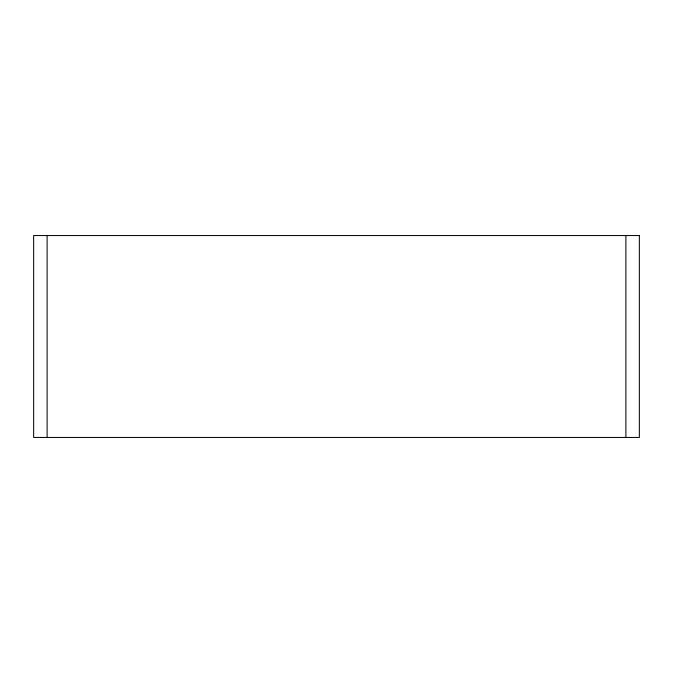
<?xml version="1.0" encoding="UTF-8"?>
<svg xmlns="http://www.w3.org/2000/svg" width="673" height="673" viewBox="0 0 673 673"><rect width="100%" height="100%" fill="white"/><g stroke="black" fill="none" stroke-linecap="round" stroke-linejoin="round"><path stroke-width="1.01" d="M625.89 235.55L625.89 437.45M47.11 235.55L47.11 437.45M639.35 235.55L33.65 235.55L33.65 437.45L639.35 437.45L639.35 235.55"/></g></svg>
